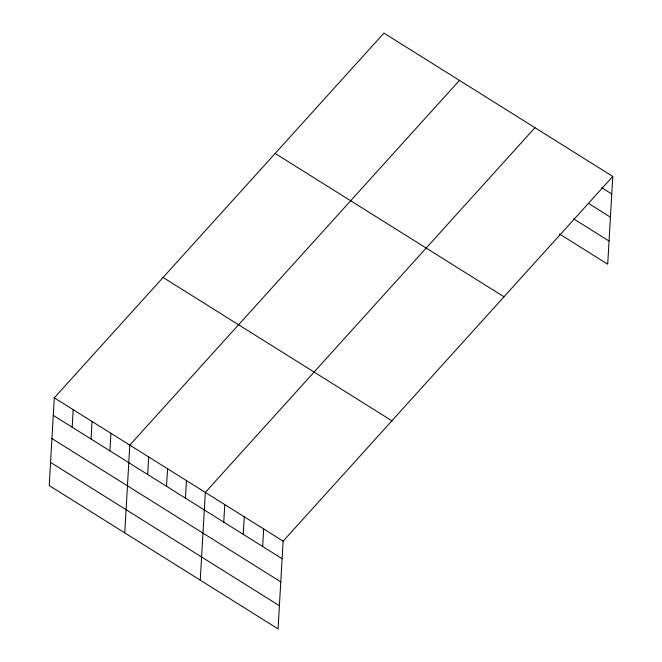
<?xml version="1.0" encoding="UTF-8"?>
<svg xmlns="http://www.w3.org/2000/svg" width="662" height="662" viewBox="0 0 662 662"><rect width="100%" height="100%" fill="white"/><g stroke="black" fill="none" stroke-linecap="round" stroke-linejoin="round"><path stroke-width="0.99" d="M54.292 397.821L49.228 485.569L278.065 628.9L283.129 541.144L612.772 176.431L383.935 33.1L54.292 397.821L283.129 541.144M72.158 427.189L73.168 409.646M91.033 439.014L92.051 421.462M109.917 450.839L110.926 433.287M124.746 532.869L129.802 445.112L459.453 80.4M147.676 474.488L148.685 456.937M166.551 486.313L167.56 468.762M185.434 498.138L186.444 480.587M200.263 580.169L205.319 492.412L534.962 127.7M223.764 522.144L224.774 504.601M243.211 534.325L244.228 516.782M262.665 546.506L263.675 528.963M612.772 176.431L607.708 264.179L559.506 233.992M601.609 187.619L611.762 193.974M588.435 203.375L610.422 217.144M573.524 218.766L609.048 241.018M275.152 153.46L503.989 296.791M163.067 277.461L391.912 420.792M53.274 415.364L282.12 558.695M51.942 438.534L280.779 581.857M50.569 462.399L279.405 605.73"/></g></svg>
